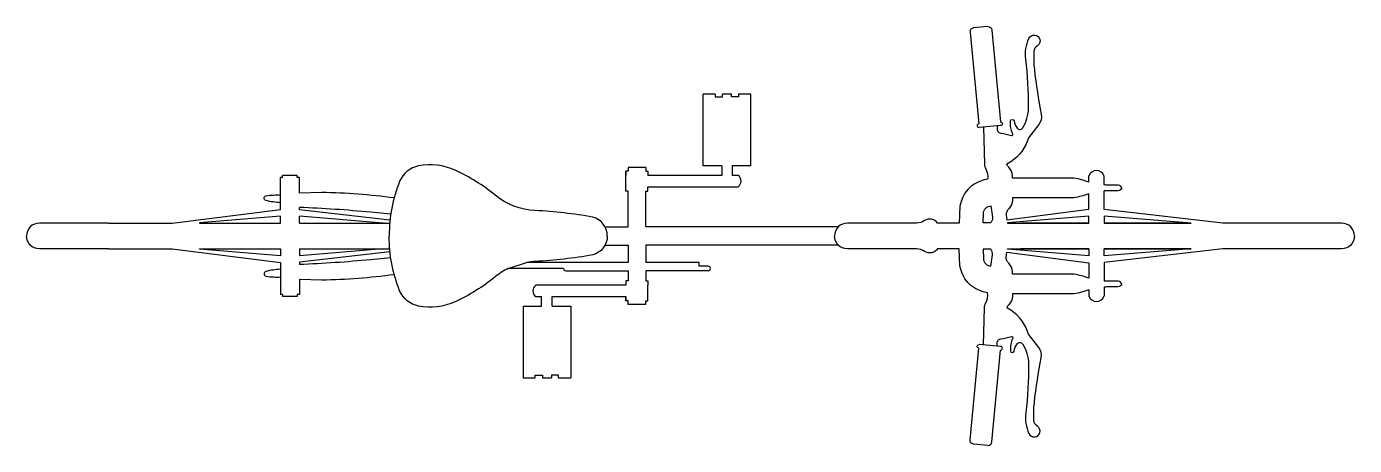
# Model space of a CAD drawing. Header units: millimetres. Extents: x 0 to 1849, y -291 to 291.
import ezdxf

# ---------------------------------------------------------------- set-up
doc = ezdxf.new("R2010")
doc.units = ezdxf.units.MM
doc.layers.add('ceco.net 421', color=7, linetype='Continuous')

msp = doc.modelspace()

# ---------------------------------------------------------------- linework, layer by layer
at = {"layer": 'ceco.net 421'}
msp.add_line((670.6, -45.2), (696.1, -36.8), dxfattribs=at)
for points in [[(1338.4, 291.1), (1318.4, 289.2, 0.413867), (1313.6, 283.5), (1325.6, 155.9, 0.910733), (1326.1, 150.7, 0.910733)], [(1338.4, 291.1, -0.413867), (1344.1, 286.4), (1356, 158.8, -1), (1356, 153.5)], [(1351.8, 153.1), (1351.5, 150.2, 0.454335), (1356.5, 143, -0.057572), (1371.1, 139.7, 0.653835), (1373.1, 141.9, -0.11237), (1369.8, 159.7, -0.916986), (1375, 159.9, 0.132444), (1379.3, 149.8, 0.512169), (1386.4, 150, 0.145811), (1395.1, 178.3, 0.033335), (1391.1, 245.8, -0.14062), (1395.6, 274.7, -1.331724), (1407.3, 264.5, 0.237773), (1402.6, 256.5, 0.044423), (1403.1, 231.5, 0.021083), (1412.8, 169.2, -0.219135), (1409.4, 154.8), (1395, 136.5, -0.181986), (1370.2, 103.3), (1364.6, 99.7)], [(1332.3, 151.3), (1333.6, 100, 0.121236), (1335.5, 93.2, -0.172277), (1338, 79.1), (1332, 77.5, 0.303787), (1299.6, 41.5)], [(1326.5, 150.7, 0.000184), (1326.5, 150.7)], [(808.5, 0, 0.342593), (788.2, 26.4, 0.029651), (708.2, 35.4, -0.158572), (652.4, 56.8, 0.062931), (596.8, 91.4, 0.157004), (545.8, 97.5, 0.248454), (519.4, 76.1, 0.099131), (505, 0, -3.971923)], [(1479.2, 74.9, -0.00902), (1476.1, 75.9, 0.05636), (1455.7, 80.6), (1372.5, 80.6), (1372.5, 83.9, 0.208028), (1367.4, 95.6, -0.109763), (1364.6, 99.7)], [(353.4, 46.2, -0.046811), (333.1, 49.3, -0.690142), (333.1, 55.8, -0.042973), (344.3, 57, -0.009834), (353.4, 57)], [(380, 60.2), (411.1, 61, -0.027382), (511.8, 53.4, -15.346379)], [(1479.2, 58.7, 0.00902), (1476.1, 57.7, -0.05636), (1455.7, 52.9), (1372.5, 52.9), (1372.5, 49.7, -0.208028), (1367.4, 37.9, 0.222203), (1363.8, 29), (1364.8, 22.6), (1479.2, 37.1)], [(1524.8, 66.8, 0.246943), (1519.9, 70.8), (1505.7, 70.8, -0.015803), (1500.1, 71, -0.015803)], [(1524.8, 66.8, -0.246943), (1519.9, 62.8), (1505.7, 62.8, 0.015803), (1500.1, 62.6, 0.015803)], [(507, 30.3), (479.1, 33, 0.014487), (380, 39.7)], [(1299.6, 41.5), (1298.5, 17.9), (1268.5, 17.9), (1268.5, 17.9, 0.398608), (1250.3, 21.5, -0.126636), (1239.2, 17.9, 0.023081)], [(114.3, 17.9), (17.9, 17.9, 0.414214), (0, 0)], [(114.3, -17.9), (17.9, -17.9, -0.414214), (0, 0)], [(808.5, 0, -0.342593), (788.2, -26.4, -0.029651), (708.2, -35.4, 0.031609), (696.1, -36.8, 0.031609)], [(1239.2, 17.9), (1142.8, 17.9, 0.414214), (1124.9, 0)], [(1239.2, -17.9), (1142.8, -17.9, -0.414214), (1124.9, 0)], [(1848.8, 0, 0.414214), (1830.9, 17.9), (1665.5, 17.9)], [(1848.8, 0, -0.414214), (1830.9, -17.9), (1665.5, -17.9)], [(670.6, -45.2, 0.055992), (652.4, -56.8, -0.062931), (596.8, -91.4, -0.157004), (545.8, -97.5, -0.248454), (519.4, -76.1, -0.099131), (505, 0)], [(1299.6, -41.5), (1298.5, -17.9), (1268.5, -17.9), (1268.5, -17.9, -0.398608), (1250.3, -21.5, 0.126636), (1239.2, -17.9, -0.023081)], [(507, -30.3), (479.1, -33, -0.014487), (380, -39.7)], [(1479.2, -58.7, -0.00902), (1476.1, -57.7, 0.05636), (1455.7, -52.9), (1372.5, -52.9), (1372.5, -49.7, 0.208028), (1367.4, -37.9, -0.222203), (1363.8, -29), (1364.8, -22.6), (1479.2, -37.1)], [(353.4, -46.2, 0.046811), (333.1, -49.3, 0.690142), (333.1, -55.8, 0.042973), (344.3, -57, 0.009834), (353.4, -57)], [(380, -60.2), (411.1, -61, 0.027382), (511.8, -53.4, 15.346379)], [(1332.3, -151.3), (1333.6, -100, -0.121236), (1335.5, -93.2, 0.172277), (1338, -79.1), (1332, -77.5, -0.303787), (1299.6, -41.5)], [(1524.8, -66.8, 0.246943), (1519.9, -62.8), (1505.7, -62.8, -0.015803), (1500.1, -62.6, -0.015803)], [(1524.8, -66.8, -0.246943), (1519.9, -70.8), (1505.7, -70.8, 0.015803), (1500.1, -71, 0.015803)], [(1479.2, -74.9, 0.00902), (1476.1, -75.9, -0.05636), (1455.7, -80.6), (1372.5, -80.6), (1372.5, -83.9, -0.208028), (1367.4, -95.6, 0.109763), (1364.6, -99.7)], [(1351.8, -153.1), (1351.5, -150.2, -0.454335), (1356.5, -143, 0.057572), (1371.1, -139.7, -0.653835), (1373.1, -141.9, 0.11237), (1369.8, -159.7, 0.916986), (1375, -159.9, -0.132444), (1379.3, -149.8, -0.512169), (1386.4, -150, -0.145811), (1395.1, -178.3, -0.033335), (1391.1, -245.8, 0.14062), (1395.6, -274.7, 1.331724), (1407.3, -264.5, -0.237773), (1402.6, -256.5, -0.044423), (1403.1, -231.5, -0.021083), (1412.8, -169.2, 0.219135), (1409.4, -154.8), (1395, -136.5, 0.181986), (1370.2, -103.3), (1364.6, -99.7)], [(1338.4, -291.1), (1318.4, -289.2, -0.413867), (1313.6, -283.5), (1325.6, -155.9, -0.910733), (1326.1, -150.7, -0.910733)], [(1326.5, -150.7, -0.000184), (1326.5, -150.7)], [(1338.4, -291.1, 0.413867), (1344.1, -286.4), (1356, -158.8, 1), (1356, -153.5)]]:
    msp.add_lwpolyline(points, format="xyb", dxfattribs=at)
for points in [[(942.1, 97.7), (942.1, 197.1)], [(958.9, 197.1), (942.1, 197.1)], [(958.9, 197.1), (958.9, 193.3), (968.8, 193.3)], [(981.6, 197.1), (968.8, 197.1)], [(968.8, 193.3), (968.8, 197.1)], [(991.4, 197.1), (991.4, 193.3), (981.6, 193.3)], [(981.6, 193.3), (981.6, 197.1)], [(1008.3, 197.1), (991.4, 197.1)], [(1008.3, 97.7), (1008.3, 197.1)], [(1356.2, 153.5), (1326.1, 150.7)], [(837.4, 95.1), (837.4, 90.2), (834.5, 90.2), (834.5, 84.3)], [(862.3, 95.1), (837.4, 95.1), (837.4, 95.1)], [(862.3, 95.1), (862.3, 90.2), (865.2, 90.2), (865.2, 84.3)], [(967.8, 97.7), (942.1, 97.7)], [(967.8, 97.7), (967.8, 84.3)], [(1008.3, 97.7), (982.6, 97.7)], [(982.6, 97.7), (982.6, 84.3)], [(353.4, 37), (353.4, 81.3)], [(356.5, 81.3), (353.4, 81.3)], [(356.5, 81.3), (356.5, 83.9)], [(376.9, 83.9), (356.5, 83.9)], [(376.9, 81.3), (376.9, 83.9)], [(380, 81.3), (376.9, 81.3)], [(380, 60.2), (380, 81.3)], [(805.4, 12.6), (837.4, 12.6), (837.4, 62.5), (834.5, 62.5), (834.5, 90.2)], [(967.8, 84.3), (865.2, 84.3)], [(990.7, 84.3), (990.7, 84.3), (982.6, 84.3)], [(1479.2, 74.9), (1479.2, 83.8)], [(1500.1, 71), (1500.1, 83.8)], [(1130.1, 12.6), (862.3, 12.6), (862.3, 62.5), (865.2, 62.5), (865.2, 68.5)], [(865.2, 68.5), (990.7, 68.5)], [(1479.2, 37.1), (1479.2, 58.7)], [(1665.5, 17.9), (1500.1, 36.8), (1500.1, 62.6)], [(380, 36.3), (380, 39.7)], [(202.9, 17.9), (353.4, 37)], [(353.4, 27.8), (240.8, 18.5), (240.9, 17.9), (353.4, 17.9)], [(353.4, 17.9), (353.4, 27.8)], [(506, 21.8), (380, 36.3)], [(380, 17.9), (380, 27.4)], [(496.4, 17.9), (496.4, 17.9), (380, 27.4)], [(1479.2, 17.9), (1479.2, 27.8)], [(114.3, 17.9), (202.9, 17.9)], [(240.9, 17.9), (353.4, 17.9)], [(380, 17.9), (505.6, 17.9)], [(1298.5, 17.9), (1268.5, 17.9)], [(1479.2, 17.9), (1384.1, 17.9)], [(1621.3, 17.9), (1500.1, 17.9)], [(1692.7, 17.9), (1665.5, 17.9)], [(114.3, -17.9), (202.9, -17.9)], [(202.9, -17.9), (353.4, -37)], [(353.4, -27.8), (240.8, -18.5), (240.9, -17.9), (353.4, -17.9)], [(240.9, -17.9), (353.4, -17.9)], [(353.4, -17.9), (353.4, -27.8)], [(380, -17.9), (505.6, -17.9)], [(380, -17.9), (380, -27.4)], [(496.4, -17.9), (496.4, -17.9), (380, -27.4)], [(805.4, -12.6), (837.4, -12.6), (837.4, -36.8)], [(1130.1, -12.6), (862.3, -12.6), (862.3, -36.8)], [(1298.5, -17.9), (1268.5, -17.9)], [(1479.2, -17.9), (1384.1, -17.9)], [(1479.2, -17.9), (1479.2, -27.8)], [(1665.5, -17.9), (1500.1, -36.8), (1500.1, -62.6)], [(1621.3, -17.9), (1500.1, -17.9)], [(1692.7, -17.9), (1665.5, -17.9)], [(353.4, -37), (353.4, -81.3)], [(506, -21.8), (380, -36.3)], [(380, -36.3), (380, -39.7)], [(837.4, -36.8), (696.1, -36.8)], [(936.5, -42), (936.5, -36.8), (862.3, -36.8)], [(747.6, -45.2), (670.6, -45.2)], [(750.8, -48.4), (837.4, -48.4)], [(837.4, -48.4), (837.4, -62.5), (834.5, -62.5), (834.5, -68.5)], [(862.3, -48.4), (862.3, -62.5), (865.2, -62.5), (865.2, -68.5)], [(948.9, -48.4), (862.3, -48.4)], [(948.9, -42), (936.5, -42)], [(1479.2, -37.1), (1479.2, -58.7)], [(380, -60.2), (380, -81.3)], [(834.5, -68.5), (709, -68.5)], [(862.3, -95.1), (862.3, -90.2), (865.2, -90.2), (865.2, -68.5)], [(1500.1, -71), (1500.1, -83.8)], [(356.5, -81.3), (353.4, -81.3)], [(356.5, -81.3), (356.5, -83.9)], [(376.9, -83.9), (356.5, -83.9)], [(380, -81.3), (376.9, -81.3)], [(376.9, -81.3), (376.9, -83.9)], [(709, -84.3), (709, -84.3), (717.1, -84.3)], [(717.1, -97.7), (717.1, -84.3)], [(731.9, -84.3), (834.5, -84.3)], [(731.9, -97.7), (731.9, -84.3)], [(834.5, -84.3), (834.5, -90.2)], [(837.4, -95.1), (837.4, -90.2), (834.5, -90.2), (834.5, -84.3)], [(1479.2, -74.9), (1479.2, -83.8)], [(691.4, -97.7), (691.4, -197.1)], [(691.4, -97.7), (717.1, -97.7)], [(731.9, -97.7), (757.6, -97.7)], [(757.6, -97.7), (757.6, -197.1)], [(862.3, -95.1), (837.4, -95.1), (837.4, -95.1)], [(1356.2, -153.5), (1326.1, -150.7)], [(691.4, -197.1), (708.3, -197.1)], [(708.3, -197.1), (708.3, -193.3), (718.1, -193.3)], [(718.1, -193.3), (718.1, -197.1)], [(718.1, -197.1), (730.9, -197.1)], [(740.7, -197.1), (740.7, -193.3), (730.9, -193.3)], [(730.9, -193.3), (730.9, -197.1)], [(740.7, -197.1), (757.6, -197.1)]]:
    msp.add_lwpolyline(points, dxfattribs=at)
for points in [[(1342.7, 41.8), (1344.7, 26.1, -0.206001), (1342.5, 18.5), (1331.9, 18.5), (1332.2, 31.6, -0.412233)], [(1342.7, -41.8), (1344.7, -26.1, 0.206001), (1342.5, -18.5), (1331.9, -18.5), (1332.2, -31.6, 0.412233)]]:
    msp.add_lwpolyline(points, format="xyb", close=True, dxfattribs=at)
for points in [[(1365.8, 17.9), (1479.2, 17.9), (1479.2, 27.8), (1365.7, 18.5)], [(1500.1, 17.9), (1621.3, 17.9), (1500.1, 27.8)], [(1365.8, -17.9), (1479.2, -17.9), (1479.2, -27.8), (1365.7, -18.5)], [(1500.1, -17.9), (1621.3, -17.9), (1500.1, -27.8)]]:
    msp.add_lwpolyline(points, close=True, dxfattribs=at)
for centre, radius, start, end in [((985, 76.4), 9.75, 305.8963, 54.1037), ((1489.6, 79.7), 11.2, 21.0052, 158.9948), ((750.8, -45.2), 3.2, 180, 270), ((948.9, -45.2), 3.2, 270, 90), ((714.7, -76.4), 9.75, 125.8963, 234.1037), ((1489.6, -79.7), 11.2, 201.0052, 338.9948)]:
    msp.add_arc(centre, radius, start, end, dxfattribs=at)

doc.saveas('drawing.dxf')
